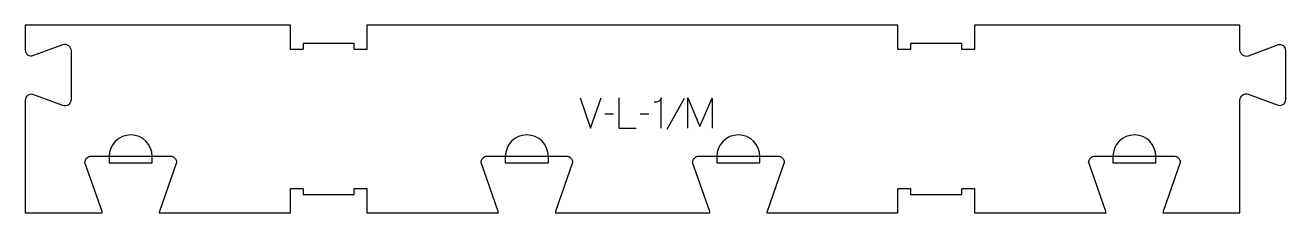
# Model space of a CAD drawing. Extents: x 0 to 1245, y 0 to 186.
import ezdxf

# ---------------------------------------------------------------- set-up
doc = ezdxf.new("R2010")
doc.units = 0
for name, color, linetype in [('1_ANYTOOL_1MMDEEP_LABELS_S', 2, 'CONTINUOUS'), ('4_ANYTOOL_CUTTHROUGH_OUTSI', 5, 'CONTINUOUS'), ('5_ANYTOOL_HALF_MILL_9MM_IN', 3, 'CONTINUOUS')]:
    doc.layers.add(name, color=color, linetype=linetype)

msp = doc.modelspace()

# ---------------------------------------------------------------- linework, layer by layer
at = {"layer": '1_ANYTOOL_1MMDEEP_LABELS_S'}
for p, q in [((650.863991, 113.107831), (633.678276, 82.336402)), ((581.135419, 97.464974), (572.349705, 97.37926)), ((616.021133, 97.464974), (607.235419, 97.37926))]:
    msp.add_line(p, q, dxfattribs=at)
for points in [[(548.006848, 113.57926), (558.378276, 83.57926), (568.921133, 113.57926)], [(586.278276, 113.57926), (586.278276, 83.57926), (603.378276, 83.57926)], [(654.292562, 83.57926), (654.292562, 113.57926), (666.292562, 85.207831), (678.292562, 113.450688), (678.292562, 83.57926)]]:
    msp.add_lwpolyline(points, dxfattribs=at)
msp.add_lwpolyline([(628.149705, 83.57926), (628.149705, 113.622117, -0.057478), (627.885682, 112.529149, -0.075801), (627.346133, 111.548902, -0.075474), (626.530681, 110.765028, -0.055107), (625.535419, 110.214974, -0.039607), (623.393179, 109.515462, -0.05918), (621.163991, 109.250688)], format="xyb", dxfattribs=at)
at = {"layer": '4_ANYTOOL_CUTTHROUGH_OUTSI'}
msp.add_lwpolyline([(37.17839, 166.421672, -0.237079), (42.705131, 165.449588, -0.237079), (45.224315, 160.435256), (45.223859, 111.929172, -0.237079), (42.704675, 106.914842, -0.237077), (37.178081, 105.942758, -0.015611), (37.16328, 105.947707), (7.387606, 116.947689, 0.236337), (2.317877, 116.048668, 0.237079), (0.000227, 111.435483), (0, 0), (76.097478, 0, 0.06141), (75.862568, 1.39487), (58.967035, 49.667412, -0.084368), (58.952999, 49.75, -0.414214), (65.202999, 56), (143.202999, 56, -0.414214), (149.452999, 49.75, -0.084368), (149.438964, 49.667412), (132.539851, 1.383805, 0.061178), (132.308437, 0), (149.771838, 0), (261.835676, 0), (261.835676, 23.75, -0.414214), (262.085676, 24), (274.085676, 24, -0.414214), (274.335676, 23.75), (274.335676, 18), (324.835676, 18), (324.835676, 23.75, -0.414214), (325.085676, 24), (337.085676, 24, -0.414214), (337.335676, 23.75), (337.335676, 0), (449.815515, 0), (467.278831, 0, 0.06141), (467.043921, 1.39487), (450.148388, 49.667412, -0.084368), (450.134352, 49.75, -0.414214), (456.384352, 56), (534.384352, 56, -0.414214), (540.634352, 49.75, -0.084368), (540.620317, 49.667412), (523.721204, 1.383805, 0.061178), (523.48979, 0), (676.184831, 0, 0.06141), (675.949921, 1.39487), (659.054388, 49.667412, -0.084368), (659.040352, 49.75, -0.414214), (665.290352, 56), (743.290352, 56, -0.414214), (749.540352, 49.75, -0.084368), (749.526317, 49.667412), (732.627204, 1.383805, 0.061178), (732.39579, 0), (749.859191, 0), (861.923029, 0), (861.923029, 23.75, -0.414214), (862.173029, 24), (874.173029, 24, -0.414214), (874.423029, 23.75), (874.423029, 18), (924.923029, 18), (924.923029, 23.75, -0.414214), (925.173029, 24), (937.173029, 24, -0.414214), (937.423029, 23.75), (937.423029, 0), (1049.902867, 0), (1067.366184, 0, 0.06141), (1067.131274, 1.39487), (1050.23574, 49.667412, -0.084368), (1050.221705, 49.75, -0.414214), (1056.471705, 56), (1134.471705, 56, -0.414214), (1140.721705, 49.75, -0.084368), (1140.707669, 49.667412), (1123.808556, 1.383805, 0.061178), (1123.577142, 0), (1199.674705, 0), (1199.674933, 111.435484, -0.237079), (1202.194117, 116.449814, -0.237079), (1207.720857, 117.421898, -0.015608), (1207.735656, 117.41695), (1237.51133, 106.416967, 0.236335), (1242.580915, 107.315988, 0.237079), (1244.898564, 111.929174), (1244.89902, 160.435258, 0.237079), (1242.581371, 165.048442, 0.237104), (1237.496854, 165.94253), (1207.735652, 154.947931, -0.015604), (1207.720857, 154.942985, -0.237079), (1202.194117, 155.915068, -0.237079), (1199.674933, 160.9294), (1199.675164, 185.500002), (937.423029, 185.500002), (937.423029, 161.750002, -0.414214), (937.173029, 161.500002), (925.173029, 161.500002, -0.414214), (924.923029, 161.750002), (924.923029, 167.500002), (874.423029, 167.500002), (874.423029, 161.750002, -0.414214), (874.173029, 161.500002), (862.173029, 161.500002, -0.414214), (861.923029, 161.750002), (861.923029, 185.500002), (337.335676, 185.500002), (337.335676, 161.750002, -0.414214), (337.085676, 161.500002), (325.085676, 161.500002, -0.414214), (324.835676, 161.750002), (324.835676, 167.500002), (274.335676, 167.500002), (274.335676, 161.750002, -0.414214), (274.085676, 161.500002), (262.085676, 161.500002, -0.414214), (261.835676, 161.750002), (261.835676, 185.500002), (0.00023, 185.500002), (0.000227, 160.929399, 0.237079), (2.317877, 156.316215, 0.237104), (7.402393, 155.422126), (37.163595, 166.416725, -0.015604)], format="xyb", close=True, dxfattribs=at)
at = {"layer": '5_ANYTOOL_HALF_MILL_9MM_IN'}
for points in [[(125.452999, 55.75, 1), (82.952999, 55.75), (82.952999, 49.5), (125.452999, 49.5)], [(516.634352, 55.75, 1), (474.134352, 55.75), (474.134352, 49.5), (516.634352, 49.5)], [(725.540352, 55.75, 1), (683.040352, 55.75), (683.040352, 49.5), (725.540352, 49.5)], [(1116.721705, 55.75, 1), (1074.221705, 55.75), (1074.221705, 49.5), (1116.721705, 49.5)]]:
    msp.add_lwpolyline(points, format="xyb", close=True, dxfattribs=at)

doc.saveas('drawing.dxf')
